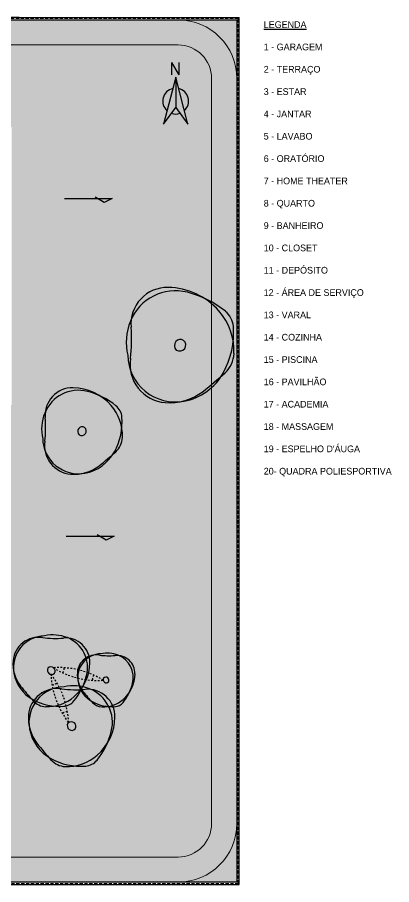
# Model space of a CAD drawing. Header units: feet. Extents: x 1734 to 1931, y 883 to 1088.
# Drawn here: x 1780.3 to 1802.7, y 1034.7 to 1086.5 of the extents above; entities that cross this region are included whole.
import ezdxf

# ---------------------------------------------------------------- set-up
doc = ezdxf.new("R2010")
doc.units = ezdxf.units.FT
doc.header["$LTSCALE"] = 0.3
doc.header["$MEASUREMENT"] = 0
doc.linetypes.add('DASHED2', pattern=[0.375, 0.25, -0.125])
doc.linetypes.add('HIDDEN', pattern=[9.525, 6.35, -3.175])
doc.layers.get('0').update_dxf_attribs({"linetype": 'CONTINUOUS'})
for name, color, linetype in [('03', 96, 'CONTINUOUS'), ('1', 1, 'CONTINUOUS'), ('3', 3, 'CONTINUOUS'), ('Cotas', 1, 'CONTINUOUS'), ('demolição', 140, 'DASHED2'), ('LAYOUT 2', 1, 'CONTINUOUS'), ('projecao', 8, 'HIDDEN'), ('SIMBOLOS-AMARELO', 44, 'CONTINUOUS'), ('SIMBOLOS-CYAN', 4, 'CONTINUOUS'), ('SIMBOLOS-VERMELHO', 1, 'CONTINUOUS'), ('Texto', 44, 'CONTINUOUS')]:
    doc.layers.add(name, color=color, linetype=linetype)
doc.styles.add('ROMANC', font='romanc.shx')
doc.styles.add('style1', font='GOTHIC.TTF')

# ---------------------------------------------------------------- blocks, each defined once
blk = doc.blocks.new('Norte')
at = {"layer": 'SIMBOLOS-AMARELO'}
for start, end in [(103.2135, 227.65711), (312.34289, 76.7865), (250.41865, 289.58135)]:
    blk.add_arc((0, -2.124), 1.146, start, end, dxfattribs=at)
at = {"layer": 'SIMBOLOS-CYAN'}
for p, q in [((0, 0), (-1.08, -4.157)), ((1.08, -4.157), (0, 0)), ((-1.08, -4.157), (0, -2.679)), ((0, -2.679), (1.08, -4.157))]:
    blk.add_line(p, q, dxfattribs=at)
at = {"layer": 'SIMBOLOS-VERMELHO'}
blk.add_line((0, 0), (0, -2.679), dxfattribs=at)
at = {"layer": 'SIMBOLOS-AMARELO', "style": 'ROMANC'}
blk.add_text('N', height=1.08, dxfattribs=at).set_placement((-0.566, 0.204))
blk = doc.blocks.new('Arvore_M')
at = {"color": 89, "true_color": 0x2e4b26}
for centre, radius, start, end in [((29.6, 148.2), 161.7, 100.4555, 151.0425), ((41.7, 154), 157.5, 85.3103, 127.4297), ((25, 173), 136.5, 1.1676, 100.4555), ((45.6, 202.1), 109.3, 351.1087, 85.3103), ((683.4, -654.4), 1189.6, 128.3098, 132.2959), ((-64.8, 167.9), 77.9, 132.2959, 177.6877), ((95.6, 111.7), 237.1, 151.0425, 184.4792), ((582.4, 131.8), 432.1, 172.9001, 184.8756), ((0.2, 139.7), 165.3, 338.1526, 12.6145), ((32.3, 164), 175, 177.6877, 221.0767), ((11.3, 146.3), 16.1, 142.6793, 321.6826), ((13.7, 144.5), 19.1, 61.2791, 142.6793), ((8.9, 148.2), 19.1, 321.6826, 43.0427), ((-79.4, 98), 61.6, 184.4792, 231.1587), ((25.1, 129.7), 138.5, 255.6085, 338.1526), ((47.5, 86.2), 104.7, 269.0752, 4.8756), ((62, 273.5), 287, 231.1587, 255.6085), ((49, 178.6), 197.2, 221.0767, 269.0752)]:
    blk.add_arc(centre, radius, start, end, dxfattribs=at)

msp = doc.modelspace()

# ---------------------------------------------------------------- hatches: boundary and pattern name
at = {"linetype": 'Continuous', "true_color": 0xbdcb95}
for points in [[(1789.942, 1086.324, -0.414214), (1793.442, 1082.824), (1793.442, 1086.324)], [(1789.942, 1034.824), (1793.442, 1034.824), (1793.442, 1038.324, -0.414214)]]:
    msp.add_hatch(color=253, dxfattribs=at).paths.add_polyline_path(points)
h = msp.add_hatch(color=253, dxfattribs=at)
h.paths.add_polyline_path([(1791.942, 1082.824, 0.414214), (1789.942, 1084.824), (1739.942, 1084.824, 0.414214), (1737.942, 1082.824), (1737.942, 1063.824, 0.414214), (1739.942, 1061.824), (1751.906, 1061.824, -0.131652), (1753.656, 1061.355), (1755.442, 1060.324), (1765.294, 1054.635), (1769.192, 1052.385, -0.267949), (1770.942, 1049.354), (1770.942, 1038.324, 0.414214), (1772.942, 1036.324), (1789.942, 1036.324, 0.414214), (1791.942, 1038.324)])
h.paths.add_polyline_path([(1768.892, 1063.324), (1768.892, 1060.474), (1765.742, 1060.474), (1765.709, 1062.273, -0.083534), (1764.519, 1055.199), (1755.442, 1060.439), (1755.442, 1063.224), (1765.688, 1063.224, -0.011002), (1765.709, 1062.273), (1765.742, 1063.324), (1755.442, 1063.324), (1755.442, 1067.124), (1748.442, 1067.124), (1748.442, 1063.324), (1741.442, 1063.324), (1741.442, 1067.624), (1740.542, 1067.624), (1740.542, 1074.624), (1741.442, 1074.624), (1741.442, 1079.924), (1748.442, 1079.924), (1748.442, 1082.624), (1755.942, 1082.624), (1755.942, 1079.924), (1774.542, 1079.924), (1774.542, 1082.074), (1777.992, 1082.074), (1777.992, 1079.924), (1779.992, 1079.924), (1779.992, 1063.324)], flags=16)
h.paths.add_polyline_path([(1768.529, 1081.533, 0.812596), (1762.744, 1080.524), (1762.744, 1080.024), (1762.593, 1080.024), (1762.593, 1080.524, -0.810376), (1768.66, 1081.609)], flags=16)
h.paths.add_polyline_path([(1762.497, 1080.073), (1762.497, 1080.461), (1762.152, 1080.461), (1762.152, 1080.073)], flags=24)
h.paths.add_polyline_path([(1762.497, 1079.773), (1762.497, 1080.161), (1762.152, 1080.161), (1762.152, 1079.773)], flags=8)
h.paths.add_polyline_path([(1768.897, 1080.482), (1768.897, 1080.994), (1768.552, 1080.994), (1768.552, 1080.482)], flags=24)
at = {"layer": 'demolição', "linetype": 'Continuous'}
h = msp.add_hatch(color=255, dxfattribs=at)
h.dxf.hatch_style = 1
h.paths.add_polyline_path([(1793.442, 1082.824, 0.414214), (1789.942, 1086.324), (1739.942, 1086.324, 0.414214), (1736.442, 1082.824), (1736.442, 1063.824, 0.414214), (1739.942, 1060.324), (1751.906, 1060.324, -0.131652), (1752.906, 1060.056), (1755.442, 1058.592), (1763.809, 1053.761), (1768.442, 1051.086, -0.267949), (1769.442, 1049.354), (1769.442, 1038.324, 0.414214), (1772.942, 1034.824), (1789.942, 1034.824, 0.414214), (1793.442, 1038.324)])
h.paths.add_polyline_path([(1755.442, 1060.324), (1753.656, 1061.355, 0.131652), (1751.906, 1061.824), (1739.942, 1061.824, -0.414214), (1737.942, 1063.824), (1737.942, 1082.824, -0.414214), (1739.942, 1084.824), (1789.942, 1084.824, -0.414214), (1791.942, 1082.824), (1791.942, 1038.324, -0.414214), (1789.942, 1036.324), (1772.942, 1036.324, -0.414214), (1770.942, 1038.324), (1770.942, 1049.354, 0.267949), (1769.192, 1052.385), (1765.294, 1054.635)], flags=16)

# ---------------------------------------------------------------- linework, layer by layer
at = {"layer": '1', "linetype": 'Continuous', "lineweight": 13}
msp.add_line((1739.942, 1084.824), (1789.942, 1084.824), dxfattribs=at)
at = {"layer": '1', "linetype": 'Continuous', "lineweight": 9}
for p, q in [((1791.942, 1082.824), (1791.942, 1038.324)), ((1789.942, 1036.324), (1772.942, 1036.324))]:
    msp.add_line(p, q, dxfattribs=at)
for centre, radius, start, end in [((1789.942, 1082.824), 3.5, 0, 90), ((1789.942, 1082.824), 2, 0, 90), ((1789.942, 1038.324), 2, 270, 0), ((1789.942, 1038.324), 3.5, 270, 0)]:
    msp.add_arc(centre, radius, start, end, dxfattribs=at)
at = {"layer": '3'}
for p, q in [((1736.442, 1086.324), (1780.442, 1086.324)), ((1736.442, 1086.324), (1780.442, 1086.324)), ((1780.442, 1086.474), (1793.592, 1086.474)), ((1780.442, 1086.324), (1793.442, 1086.324)), ((1780.442, 1086.324), (1793.442, 1086.324)), ((1793.442, 1086.324), (1793.442, 1034.824)), ((1793.442, 1086.324), (1793.442, 1034.824)), ((1793.442, 1034.824), (1768.442, 1034.824)), ((1793.442, 1034.824), (1768.442, 1034.824))]:
    msp.add_line(p, q, dxfattribs=at)
for points in [[(1780.442, 1086.474), (1736.292, 1086.474), (1736.292, 1046.174), (1755.942, 1046.174)], [(1761.442, 1046.174), (1768.292, 1046.174), (1768.292, 1034.674), (1793.592, 1034.674), (1793.592, 1086.474)]]:
    msp.add_lwpolyline(points, dxfattribs=at)
at = {"layer": 'LAYOUT 2', "linetype": 'Continuous'}
for p, q in [((1783.154, 1075.659), (1786.003, 1075.659)), ((1785.533, 1075.424), (1784.996, 1075.738)), ((1786.003, 1075.659), (1785.533, 1075.424)), ((1783.264, 1055.492), (1786.113, 1055.492)), ((1785.644, 1055.257), (1785.106, 1055.571)), ((1786.113, 1055.492), (1785.644, 1055.257))]:
    msp.add_line(p, q, dxfattribs=at)
at = {"layer": 'projecao', "ltscale": 0.1}
msp.add_lwpolyline([(1755.942, 1046.249), (1768.367, 1046.249), (1768.367, 1034.749), (1793.517, 1034.749), (1793.517, 1086.399), (1736.367, 1086.399), (1736.367, 1046.249), (1755.942, 1046.249)], dxfattribs=at)
at = {"layer": 'projecao', "ltscale": 0.05}
for centre, radius, start, end in [((1782.804, 1042.555), 5.085, 58.2486, 93.615), ((1785.159, 1051.954), 5.085, 238.2486, 273.615), ((1782.526, 1047.644), 0.617, 328.8348, 358.535), ((1778.318, 1044.148), 5.085, 2.3201, 37.6864), ((1787.422, 1047.462), 5.085, 182.3201, 217.6864), ((1785.449, 1046.912), 0.617, 153.3286, 183.0288), ((1782.332, 1047.212), 0.617, 277.4001, 307.1003), ((1783.362, 1044.381), 0.617, 92.9062, 122.6064)]:
    msp.add_arc(centre, radius, start, end, dxfattribs=at)

# ---------------------------------------------------------------- block references
at = {"layer": '03', "color": 3}
for p, xscale, yscale, zscale, rotation in [((1790.299, 1069.959), 0.02087282921594635, 0.02087282921594635, 0.02087282921594635, 180), ((1784.381, 1064.061), 0.01565462191195977, 0.01565462191195977, 0.01565462191195977, 180), ((1784.413, 1047.288), 0.01391521947729757, 0.01391521947729757, 0.01391521947729757, 90), ((1787.171, 1046.777), 0.01043641460797318, 0.01043641460797318, 0.01043641460797318, 90), ((1785.879, 1043.962), 0.01565462191195977, 0.01565462191195977, 0.01565462191195977, 90)]:
    msp.add_blockref('Arvore_M', p, dxfattribs=dict(at, xscale=xscale, yscale=yscale, zscale=zscale, rotation=rotation))
at = {"layer": 'Cotas', "xscale": 0.6749999999998976, "yscale": 0.6749999999998976, "zscale": 0.6749999999998976}
msp.add_blockref('Norte', (1789.793, 1082.906), dxfattribs=at)

# ---------------------------------------------------------------- texts
at = {"layer": 'Texto', "insert": (1795.05, 1086.24), "char_height": 0.36, "width": 15.26616, "attachment_point": 1, "style": 'style1'}
msp.add_mtext("{\\H1.1111x;\\LLEGENDA\\l\\P\\pi3.81654;\\P\\pi0;1 - GARAGEM\\P\\P2 - TERRAÇO\\P\\P3 - ESTAR\\P\\P4 - JANTAR\\P\\P5 - LAVABO\\P\\P6 - ORATÓRIO\\P\\P7 - HOME THEATER\\P\\P8 - QUARTO\\P\\P9 - BANHEIRO\\P\\P10 - CLOSET\\P\\P11 - DEPÓSITO\\P\\P12 - ÁREA DE SERVIÇO\\P\\P13 - VARAL\\P\\P14 - COZINHA\\P\\P15 - PISCINA\\P\\P16 - PAVILHÃO\\P\\P17 - ACADEMIA\\P\\P18 - MASSAGEM\\P\\P19 - ESPELHO D'ÁUGA\\P\\P20- QUADRA POLIESPORTIVA\\P}\\P\\P\\pxql;\\P\\P\\P\\P\\P\\P\\P\\P\\P\\P\\P\\P\\P", dxfattribs=at)

doc.saveas('drawing.dxf')
